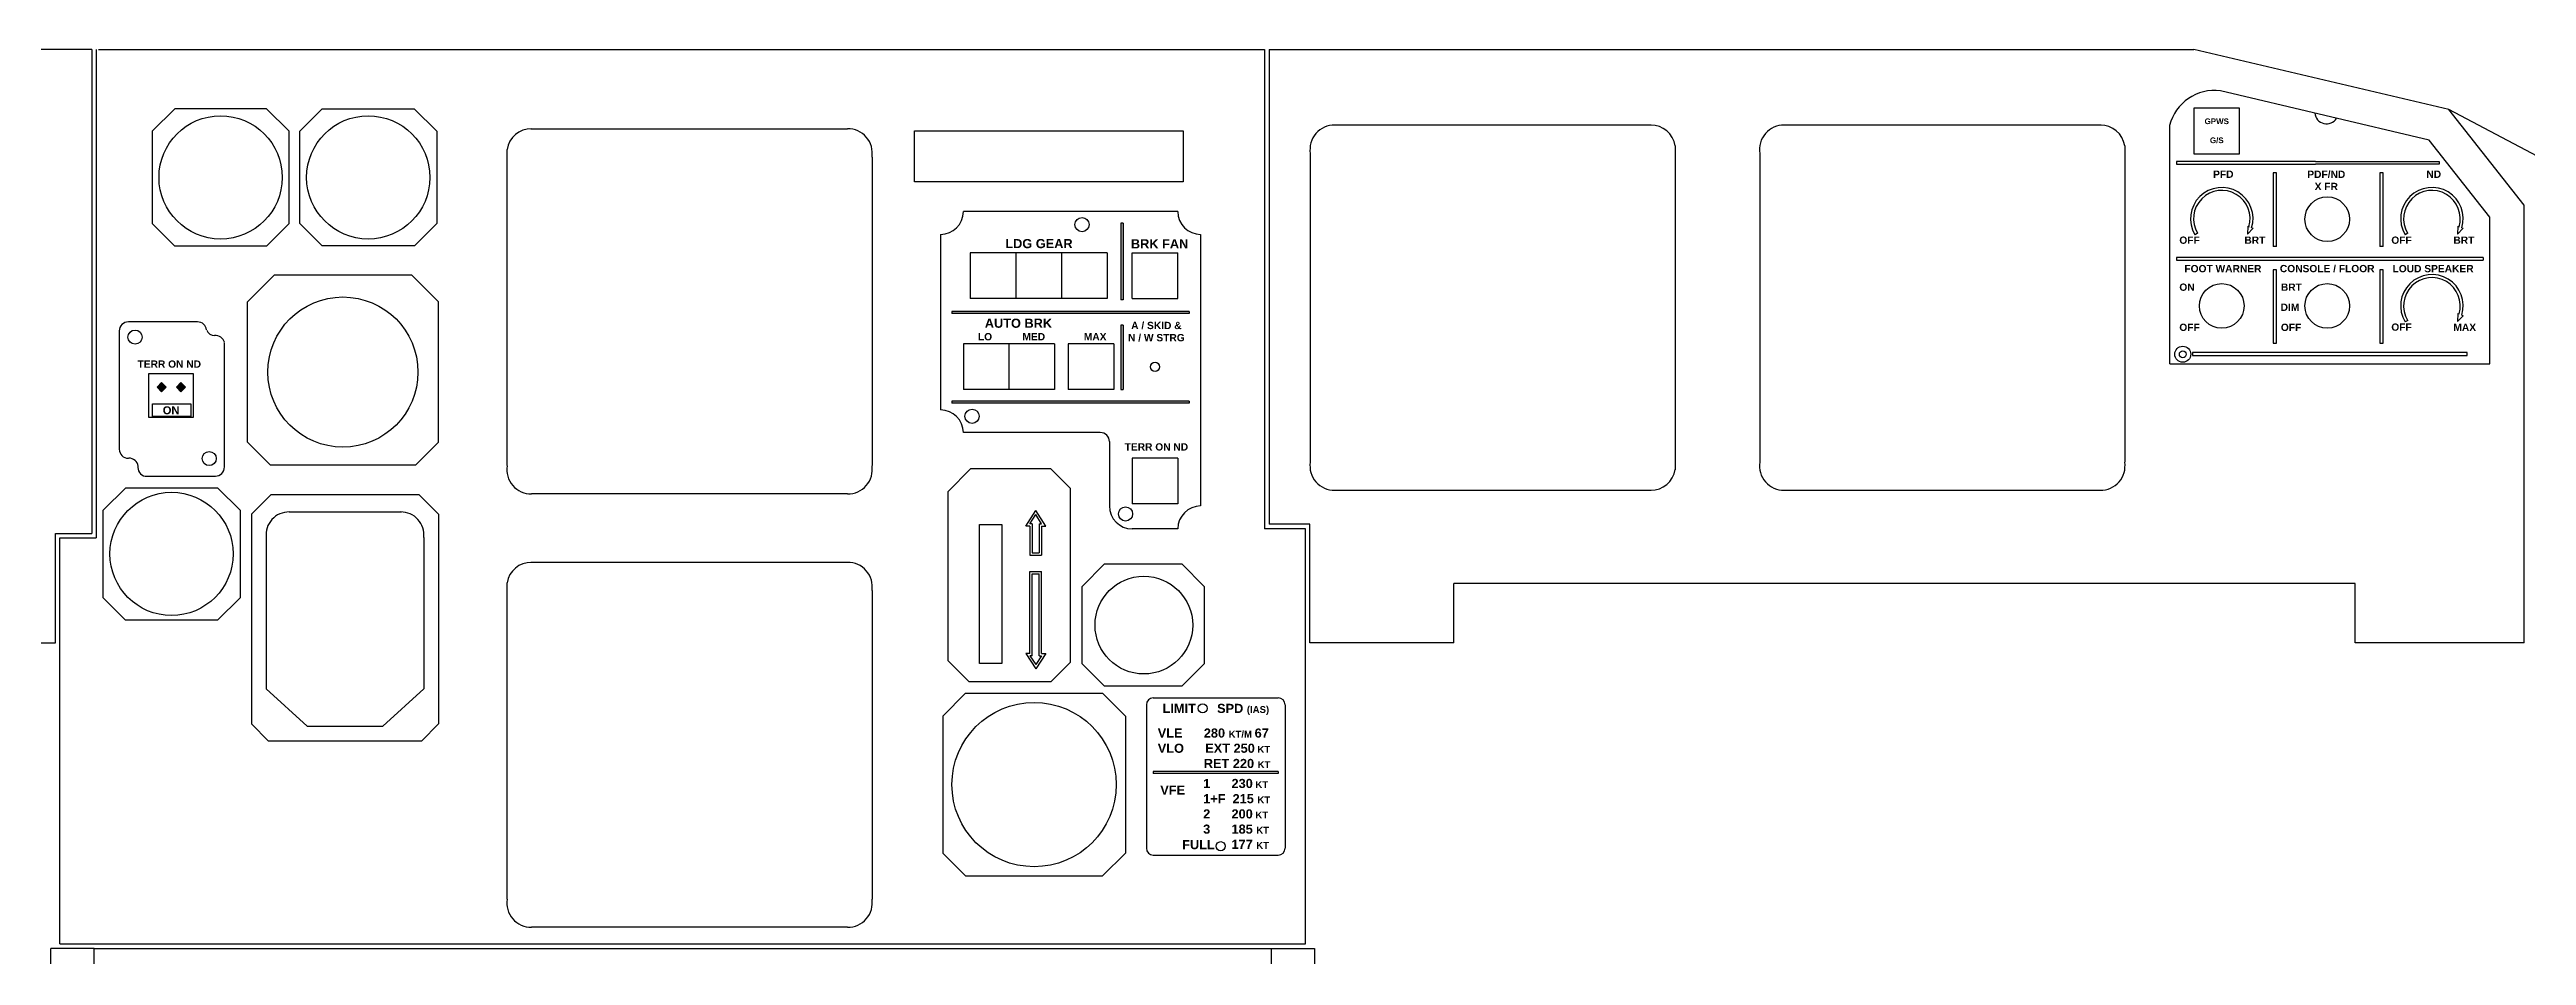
# Model space of a CAD drawing. Header units: millimetres. Extents: x 1492 to 7903, y -55 to 3601.
# Drawn here: x 2244 to 3329, y 739 to 1136 of the extents above; entities that cross this region are included whole.
import ezdxf

# ---------------------------------------------------------------- set-up
doc = ezdxf.new("R2010")
doc.units = ezdxf.units.MM
doc.styles.get("Standard").update_dxf_attribs({"font": 'sanss___.ttf'})

msp = doc.modelspace()

# ---------------------------------------------------------------- hatches: boundary and pattern name
h = msp.add_hatch(color=1)
h.paths.add_polyline_path([(2743.1, 981.7), (2639.1, 981.7), (2639.1, 980.7), (2743.1, 980.7)])
h.paths.add_polyline_path([(2713.1, 986.7), (2714.1, 986.7), (2714.1, 1015), (2713.1, 1015)])
h.paths.add_polyline_path([(2743.1, 1021), (2743.1, 1020), (2639.1, 1020), (2639.1, 1021)])
h.paths.add_polyline_path([(2714.1, 1026), (2713.1, 1026), (2713.1, 1059.7), (2714.1, 1059.7)])
h = msp.add_hatch(color=1)
h.paths.add_polyline_path([(2292.7, 989.8), (2290.8, 987.8), (2292.7, 985.8), (2294.7, 987.8)])
h.paths.add_polyline_path([(2301.2, 985.8), (2303.2, 987.8), (2301.2, 989.8), (2299.2, 987.8)])

# ---------------------------------------------------------------- linework, layer by layer
at = {"color": 18, "true_color": 0x000000}
for p, q in [((2262.1, 1135.7), (1855.8, 1135.7)), ((2262.1, 1135.7), (2262.1, 923.7)), ((2264.1, 1135.7), (2264.1, 921.7)), ((2265.1, 1135.7), (2776.1, 1135.7)), ((2776.1, 1135.7), (2776.1, 925.7)), ((2778.1, 1135.7), (3183.4, 1135.7)), ((2778.1, 1135.7), (2778.1, 927.7)), ((3295.1, 1109.4), (3183.4, 1135.7)), ((2298.5, 1109.7), (2288.6, 1099.9)), ((2338.7, 1109.7), (2348.6, 1099.9)), ((2363.1, 1109.7), (2353.3, 1099.9)), ((2403.4, 1109.7), (2413.3, 1099.9)), ((3286.5, 1096), (3195, 1117.6)), ((3328.1, 1067.5), (3295.1, 1109.4)), ((3547.4, 976.3), (3295.1, 1109.4)), ((2454.5, 1101), (2593.3, 1101)), ((2945.5, 1102.6), (2806.5, 1102.6)), ((3142.7, 1102.6), (3003.9, 1102.6)), ((3172.8, 998), (3172.8, 1102.4)), ((2444.1, 1091.9), (2444.1, 953.4)), ((2604.1, 1088.6), (2604.1, 953.4)), ((2796.1, 1090.2), (2796.1, 955)), ((2956.1, 1093.5), (2956.1, 951.6)), ((2993.1, 1090.2), (2993.1, 955)), ((2993.1, 1090.2), (2993.1, 955)), ((3153.1, 1093.5), (3153.1, 955)), ((3175.8, 1086.7), (3175.8, 1085.5)), ((3313.1, 1062.3), (3286.5, 1096)), ((3290.9, 1086.7), (3290.9, 1085.5)), ((2738.1, 1064.7), (2644.1, 1064.7)), ((3328.1, 875.7), (3328.1, 1067.5)), ((2298.4, 1049.7), (2288.6, 1059.5)), ((2338.8, 1049.7), (2348.6, 1059.5)), ((2363.1, 1049.7), (2353.3, 1059.5)), ((2403.5, 1049.7), (2413.3, 1059.5)), ((2634.1, 1054.7), (2634.1, 977.8)), ((2713.1, 1059.7), (2713.1, 1026)), ((2714.1, 1059.7), (2713.1, 1059.7)), ((2714.1, 1059.7), (2714.1, 1026)), ((2748.1, 1054.7), (2748.1, 935.7)), ((3185, 1055.3), (3183.9, 1054.6)), ((3207, 1058.4), (3206.8, 1054.9)), ((3209.3, 1057.4), (3206.8, 1054.9)), ((3207, 1058.4), (3207.6, 1058.1)), ((3208.7, 1057.6), (3209.3, 1057.4)), ((3277.1, 1055.3), (3276, 1054.6)), ((3299, 1058.4), (3298.9, 1054.9)), ((3301.4, 1057.4), (3298.9, 1054.9)), ((3299, 1058.4), (3299.7, 1058.1)), ((3300.8, 1057.6), (3301.4, 1057.4)), ((3313.1, 998), (3313.1, 1062.3)), ((2647.1, 1046.7), (2647.1, 1026.7)), ((2707.1, 1046.7), (2647.1, 1046.7)), ((2667.1, 1046.7), (2667.1, 1026.7)), ((2687.1, 1046.7), (2687.1, 1026.7)), ((2707.1, 1046.7), (2707.1, 1026.7)), ((2718.1, 1026.7), (2718.1, 1046.7)), ((2718.1, 1046.7), (2738.1, 1046.7)), ((2738.1, 1026.7), (2738.1, 1046.7)), ((3175.8, 1044.6), (3175.8, 1043.4)), ((3219.6, 1049.4), (3218.1, 1049.4)), ((3266.3, 1049.4), (3264.9, 1049.4)), ((3310.1, 1044.6), (3310.1, 1043.4)), ((2330.4, 1025.1), (2342, 1036.8)), ((2402.4, 1036.8), (2342, 1036.8)), ((2414.1, 1025.1), (2402.4, 1036.8)), ((3219.6, 1039.2), (3218.1, 1039.2)), ((3266.3, 1039.2), (3264.9, 1039.2)), ((2330.4, 963.7), (2330.4, 1025.1)), ((2414.1, 963.7), (2414.1, 1025.1)), ((2743.1, 1021), (2639.1, 1021)), ((2639.1, 1021), (2639.1, 1020)), ((2707.1, 1026.7), (2647.1, 1026.7)), ((2714.1, 1026), (2713.1, 1026)), ((2718.1, 1026.7), (2738.1, 1026.7)), ((2743.1, 1021), (2743.1, 1020)), ((2274.2, 1012.4), (2274.2, 960.6)), ((2308.5, 1016.4), (2278.2, 1016.4)), ((2743.1, 1020), (2639.1, 1020)), ((2714.1, 1015), (2713.1, 1015)), ((2713.1, 1015), (2713.1, 986.7)), ((2714.1, 1015), (2714.1, 986.7)), ((3277.1, 1017), (3276, 1016.4)), ((3299, 1020.1), (3298.9, 1016.6)), ((3301.4, 1019.1), (3298.9, 1016.6)), ((3299, 1020.1), (3299.7, 1019.9)), ((3300.8, 1019.3), (3301.4, 1019.1)), ((2320.3, 952.8), (2320.3, 1007.4)), ((2644.1, 1006.7), (2644.1, 986.7)), ((2684.1, 1006.7), (2644.1, 1006.7)), ((2664.1, 1006.7), (2664.1, 986.7)), ((2684.1, 1006.7), (2684.1, 986.7)), ((2710.1, 1006.7), (2690.1, 1006.7)), ((2690.1, 1006.7), (2690.1, 986.7)), ((2710.1, 1006.7), (2710.1, 986.7)), ((3182.8, 1002.9), (3182.8, 1001.6)), ((2292.7, 989.8), (2290.8, 987.8)), ((2292.7, 989.8), (2294.7, 987.8)), ((2301.2, 989.8), (2299.2, 987.8)), ((2301.2, 989.8), (2303.2, 987.8)), ((3172.8, 998), (3313.1, 998)), ((2290.8, 987.8), (2292.7, 985.8)), ((2294.7, 987.8), (2292.7, 985.8)), ((2299.2, 987.8), (2301.2, 985.8)), ((2303.2, 987.8), (2301.2, 985.8)), ((2743.1, 981.7), (2639.1, 981.7)), ((2639.1, 981.7), (2639.1, 980.7)), ((2743.1, 980.7), (2639.1, 980.7)), ((2684.1, 986.7), (2644.1, 986.7)), ((2710.1, 986.7), (2690.1, 986.7)), ((2713.1, 986.7), (2714.1, 986.7)), ((2743.1, 981.7), (2743.1, 980.7)), ((2704.1, 967.9), (2644.1, 967.9)), ((2340.3, 953.8), (2330.4, 963.7)), ((2404.1, 953.8), (2414.1, 963.7)), ((2708.1, 963.9), (2708.1, 935.7)), ((2738.1, 956.7), (2718.1, 956.7)), ((2718.1, 956.7), (2718.1, 936.7)), ((2738.1, 956.7), (2738.1, 936.7)), ((2285.5, 948.7), (2316.3, 948.8)), ((2340.3, 953.8), (2404.1, 953.8)), ((2637.4, 942.1), (2647.3, 952)), ((2682.4, 952), (2647.3, 952)), ((2682.4, 952), (2691.1, 943.4)), ((2277, 943.7), (2267.1, 933.9)), ((2317.2, 943.7), (2327.1, 933.9)), ((2332.1, 932.1), (2340.8, 940.7)), ((2340.8, 940.7), (2405.4, 940.7)), ((2414.1, 932.1), (2405.4, 940.7)), ((2593.3, 941), (2454.9, 941)), ((2637.4, 867.9), (2637.4, 942.1)), ((2671.5, 926.9), (2675.9, 933.7)), ((2680.2, 926.9), (2675.9, 933.7)), ((2691.1, 867.3), (2691.1, 943.4)), ((2738.1, 936.7), (2718.1, 936.7)), ((2806.5, 942.6), (2945.5, 942.6)), ((3003.9, 942.6), (3142.3, 942.6)), ((2246.2, 923.7), (2262.1, 923.7)), ((2246.2, 875.7), (2246.2, 923.7)), ((2332.1, 932.1), (2332.1, 840.3)), ((2348.7, 933.1), (2397.9, 933.1)), ((2414.1, 932.1), (2414.1, 840.3)), ((2673.3, 926.9), (2671.5, 926.9)), ((2673.3, 927.9), (2675.9, 931.9)), ((2674.3, 927.9), (2673.3, 927.9)), ((2673.3, 926.9), (2673.3, 914.1)), ((2674.3, 927.9), (2674.3, 915.1)), ((2678.4, 927.9), (2675.9, 931.9)), ((2677.4, 927.9), (2677.4, 915.1)), ((2677.4, 927.9), (2678.4, 927.9)), ((2678.4, 926.9), (2680.2, 926.9)), ((2678.4, 926.9), (2678.4, 914.1)), ((2738.1, 925.7), (2718.1, 925.7)), ((2794, 925.7), (2776.1, 925.7)), ((2796, 927.7), (2778.1, 927.7)), ((2794, 743.8), (2794, 925.7)), ((2796, 875.7), (2796, 927.7)), ((2248.2, 743.8), (2248.2, 921.7)), ((2248.2, 921.7), (2264.1, 921.7)), ((2338.6, 921.9), (2338.6, 855.5)), ((2407.6, 921.9), (2407.6, 855.5)), ((2673.3, 914.1), (2678.4, 914.1)), ((2674.3, 915.1), (2677.4, 915.1)), ((2444.1, 902), (2444.1, 763.4)), ((2454.5, 911.1), (2593.3, 911.1)), ((2673.3, 871.1), (2673.3, 907)), ((2673.3, 907), (2678.4, 907)), ((2674.3, 870.1), (2674.3, 906)), ((2674.3, 906), (2677.4, 906)), ((2677.4, 870.1), (2677.4, 906)), ((2678.4, 871.1), (2678.4, 907)), ((2706, 910.3), (2696.1, 900.4)), ((2739.8, 910.3), (2749.7, 900.4)), ((3254, 901.7), (2859, 901.7)), ((2859, 875.7), (2859, 901.7)), ((3254, 875.7), (3254, 901.7)), ((2276.9, 885.7), (2267.1, 895.5)), ((2317.3, 885.7), (2327.1, 895.5)), ((2604.1, 898.7), (2604.1, 763.4)), ((2180.2, 875.7), (2246.2, 875.7)), ((2673.3, 871.1), (2671.5, 871.1)), ((2671.5, 871.1), (2675.9, 864.3)), ((2674.3, 870.1), (2673.3, 870.1)), ((2673.3, 870.1), (2675.9, 866.2)), ((2680.2, 871.1), (2675.9, 864.3)), ((2678.4, 870.1), (2675.9, 866.2)), ((2677.4, 870.1), (2678.4, 870.1)), ((2678.4, 871.1), (2680.2, 871.1)), ((2859, 875.7), (2796, 875.7)), ((3328.1, 875.7), (3254, 875.7)), ((2646.7, 858.6), (2637.4, 867.9)), ((2682.4, 858.6), (2646.7, 858.6)), ((2682.4, 858.6), (2691.1, 867.3)), ((2705.9, 856.7), (2696.1, 866.5)), ((2739.9, 856.7), (2749.7, 866.5)), ((2356.5, 839.2), (2338.6, 855.5)), ((2389.7, 839.2), (2407.6, 855.5)), ((2645.1, 853.6), (2635.1, 843.6)), ((2645.1, 853.6), (2705.1, 853.6)), ((2715.1, 843.6), (2705.1, 853.6)), ((2724.3, 848.6), (2724.3, 785.7)), ((2727.3, 851.6), (2782.1, 851.6)), ((2785.1, 848.6), (2785.1, 785.7)), ((2332.1, 840.3), (2339.6, 832.7)), ((2356.5, 839.2), (2389.7, 839.2)), ((2414.1, 840.3), (2406.6, 832.7)), ((2635.1, 843.6), (2635.1, 783.6)), ((2715.1, 843.6), (2715.1, 783.6)), ((2406.6, 832.7), (2339.6, 832.7)), ((2782.1, 819.4), (2727.3, 819.4)), ((2727.3, 819.4), (2727.3, 818.4)), ((2782.1, 818.4), (2727.3, 818.4)), ((2782.1, 819.4), (2782.1, 818.4)), ((2635.1, 783.6), (2645.1, 773.6)), ((2705.1, 773.6), (2715.1, 783.6)), ((2727.3, 782.7), (2782.1, 782.7)), ((2645.1, 773.6), (2705.1, 773.6)), ((2593.3, 751.1), (2454.9, 751.1)), ((2244.1, 230.2), (2244.2, 741.8)), ((2263.2, 741.8), (2244.2, 741.8)), ((2248.2, 743.8), (2794, 743.8)), ((2263.1, 230.2), (2263.2, 741.8)), ((2263.2, 741.8), (2779, 741.8)), ((2779, 741.8), (2779, 230.2)), ((2779, 741.8), (2798, 741.8)), ((2798, 741.8), (2798, 230.2))]:
    msp.add_line(p, q, dxfattribs=at)
at = {"color": 5}
for points in [[(2338.7, 1109.7), (2298.5, 1109.7)], [(2363.1, 1109.7), (2403.4, 1109.7)], [(2288.6, 1099.9), (2288.6, 1059.5)], [(2348.6, 1059.5), (2348.6, 1099.9)], [(2353.3, 1059.5), (2353.3, 1099.9)], [(2413.3, 1099.9), (2413.3, 1059.5)], [(2298.4, 1049.7), (2338.8, 1049.7)], [(2403.5, 1049.7), (2363.1, 1049.7)], [(2267.1, 895.5), (2267.1, 933.9)], [(2277, 943.7), (2317.2, 943.7)], [(2327.1, 933.9), (2327.1, 895.5)], [(2706, 910.3), (2739.8, 910.3)], [(2696.1, 866.5), (2696.1, 900.4)], [(2749.7, 900.4), (2749.7, 866.5)], [(2317.3, 885.7), (2276.9, 885.7)], [(2739.9, 856.7), (2705.9, 856.7)]]:
    msp.add_lwpolyline(points, dxfattribs=at)
for points in [[(3203.4, 1110.1), (3183.4, 1110.1), (3183.4, 1090.1), (3203.4, 1090.1)], [(2622.7, 1100.1), (2740.5, 1100.1), (2740.5, 1077.7), (2622.7, 1077.7)], [(2287.1, 993.7), (2306.5, 993.7), (2306.5, 974.5), (2287.1, 974.5)], [(2651.2, 927.6), (2661, 927.6), (2661, 866.6), (2651.2, 866.6)]]:
    msp.add_lwpolyline(points, close=True, dxfattribs=at)
at = {"color": 1}
for points in [[(3236.7, 1086.7), (3175.8, 1086.7)], [(3236.7, 1086.7), (3290.9, 1086.7)], [(3175.8, 1085.5), (3236.7, 1085.5)], [(3219.6, 1049.4), (3219.6, 1081.7), (3218.1, 1081.7), (3218.1, 1049.4)], [(3290.9, 1085.5), (3236.7, 1085.5)], [(3266.3, 1049.4), (3266.3, 1081.7), (3264.9, 1081.7), (3264.9, 1049.4)], [(3310.1, 1044.6), (3175.8, 1044.6)], [(3175.8, 1043.4), (3310.1, 1043.4)], [(3218.1, 1039.2), (3218.1, 1007), (3219.6, 1007), (3219.6, 1039.2)], [(3264.9, 1039.2), (3264.9, 1007), (3266.3, 1007), (3266.3, 1039.2)], [(3182.8, 1001.6), (3303.1, 1001.6), (3303.1, 1002.9), (3182.8, 1002.9)]]:
    msp.add_lwpolyline(points, dxfattribs=at)
msp.add_lwpolyline([(2288.7, 980.4), (2305.5, 980.4), (2305.5, 974.9), (2288.7, 974.9)], close=True, dxfattribs=at)
at = {"color": 18, "true_color": 0x000000}
for centre, radius in [((2318.6, 1079.7), 27), ((2383.3, 1079.7), 27), ((3241.8, 1061.4), 9.78), ((2696.1, 1059), 3.09), ((3195.6, 1023.4), 9.78), ((3241.8, 1023.4), 9.78), ((2372.2, 994.4), 32.9), ((2281.1, 1009.7), 3.09), ((2728.1, 996.7), 2), ((3178.5, 1002.2), 3.5), ((3178.5, 1002.2), 1.5), ((2647.9, 975), 3.09), ((2313.6, 956.5), 3.09), ((2297.1, 914.7), 27), ((2715.2, 932.2), 3.09), ((2723.2, 883.5), 21.4), ((2675.1, 813.6), 36), ((2749, 847), 2), ((2756.9, 786.6), 2)]:
    msp.add_circle(centre, radius, dxfattribs=at)
at = {"color": 5}
for centre, radius, start, end in [((3192.4, 1097.5), 20.3, 82.6432, 165.8768), ((2454.7, 1090.3), 10.7, 89.0216, 171.0786), ((2593.5, 1090.3), 10.7, 351.0786, 90.9784), ((2806.7, 1091.9), 10.7, 89.0216, 188.9214), ((2945.5, 1091.9), 10.7, 8.9214, 90.9784), ((3003.7, 1091.9), 10.7, 89.0216, 188.9214), ((3142.5, 1091.9), 10.7, 8.9214, 90.9784), ((2634.1, 1064.7), 10, 270, 0), ((2748.1, 1064.7), 10, 180, 270), ((2278.2, 1012.4), 4, 90, 180.0147), ((2308.5, 1012.4), 4, 6.2973, 90), ((2316.1, 1014.2), 3.84, 200.9589, 268.1032), ((2316.4, 1006.4), 4, 15.0033, 96.2196), ((2634.1, 967.8), 10, 0.2204, 90), ((2704.1, 963.9), 4, 0, 90), ((2278.2, 960.6), 4, 180.0147, 270), ((2278.6, 952.8), 3.82, 4.9594, 94.0075), ((2286.4, 952.7), 4.06, 171.3498, 257.3143), ((2316.3, 952.8), 4, 270.0674, 0), ((2454.7, 951.7), 10.7, 171.0786, 270.9784), ((2593.5, 951.7), 10.7, 269.0216, 8.9214), ((2806.7, 953.3), 10.7, 171.0786, 270.9784), ((2945.5, 953.3), 10.7, 269.0216, 351.0786), ((3003.7, 953.3), 10.7, 171.0786, 270.9784), ((3142.5, 953.3), 10.7, 269.0216, 8.9214), ((2718.1, 935.7), 10, 180, 270), ((2748.1, 925.7), 10, 90, 180), ((2348.5, 923.1), 9.98, 88.929, 186.7471), ((2397.7, 923.1), 9.98, 353.2529, 91.071), ((2454.7, 900.3), 10.7, 89.0216, 171.0786), ((2593.5, 900.3), 10.7, 351.0786, 90.9784), ((2727.3, 848.6), 3, 90, 180), ((2782.1, 848.6), 3, 0, 90), ((2727.3, 785.7), 3, 180, 270), ((2782.1, 785.7), 3, 270, 0), ((2454.7, 761.8), 10.7, 171.0786, 270.9784), ((2593.5, 761.8), 10.7, 269.0216, 8.9214)]:
    msp.add_arc(centre, radius, start, end, dxfattribs=at)
msp.add_arc((3241.5, 1108.3), 5.12, 184.6426, 328.8578)
at = {"color": 1}
for centre, radius, start in [((3195.6, 1061.6), 13.7, 342.9299), ((3287.7, 1061.6), 13.7, 342.9299), ((3195.6, 1061.6), 12.4, 343.6159), ((3287.7, 1061.6), 12.4, 343.6159), ((3287.7, 1023.4), 13.7, 342.9299), ((3287.7, 1023.4), 12.4, 343.6159)]:
    msp.add_arc(centre, radius, start, 210.7196, dxfattribs=at)

# ---------------------------------------------------------------- texts
at = {"color": 7, "true_color": 0xffffff}
for s, insert, char_height, width, attachment_point in [('{\\fSansSerif|b1|i0|c2|p2;GPWS\\P\\PG/S}', (3193.4, 1100.1), 2.5, 10, 5), ('{\\fSansSerif|b1|i0|c2|p2;PFD}', (3191.8, 1082.7), 3.2, 9.236, 1), ('{\\fSansSerif|b1|i0|c2|p2;PDF/ND\\PX FR}', (3241.4, 1078.4), 3.2, 13.596, 5), ('{\\fSansSerif|b1|i0|c2|p2;ND}', (3288.5, 1081.1), 3.2, 9.236, 5), ('{\\fSansSerif|b1|i0|c2|p2;OFF}', (3177, 1053.8), 3.2, 9.236, 1), ('{\\fSansSerif|b1|i0|c2|p2;BRT}', (3205.5, 1053.8), 3.2, 9.236, 1), ('{\\fSansSerif|b1|i0|c2|p2;OFF}', (3269.9, 1053.8), 3.2, 9.236, 1), ('{\\fSansSerif|b1|i0|c2|p2;BRT}', (3297.1, 1053.8), 3.2, 9.236, 1), ('{\\fSansSerif|b1|i0|c2|p2;LDG GEAR}', (2662.5, 1052.7), 4, 28.793, 1), ('{\\fSansSerif|b1|i0|c2|p2;BRK FAN}', (2730.1, 1050.6), 4, 28.793, 5), ('{\\fSansSerif|b1|i0|c2|p2;ON}', (3177, 1033.2), 3.2, 9.236, 1), ('{\\fSansSerif|b1|i0|c2|p2;FOOT WARNER}', (3196.1, 1039.7), 3.2, 41.354, 5), ('{\\fSansSerif|b1|i0|c2|p2;CONSOLE / FLOOR}', (3241.8, 1039.7), 3.2, 41.354, 5), ('{\\fSansSerif|b1|i0|c2|p2;BRT}', (3221.5, 1033.2), 3.2, 9.236, 1), ('{\\fSansSerif|b1|i0|c2|p2;LOUD SPEAKER}', (3288.2, 1039.7), 3.2, 35.679, 5), ('{\\fSansSerif|b1|i0|c2|p2;DIM}', (3221.4, 1024.4), 3.2, 9.236, 1), ('{\\fSansSerif|b1|i0|c2|p2;LO}', (2650.5, 1011.5), 3.2, 6.884, 1), ('{\\fSansSerif|b1|i0|c2|p2;AUTO BRK}', (2653.5, 1017.8), 4, 36.882, 1), ('{\\fSansSerif|b1|i0|c2|p2;MED}', (2670, 1011.5), 3.2, 6.884, 1), ('{\\fSansSerif|b1|i0|c2|p2;MAX}', (2696.9, 1011.5), 3.2, 6.884, 1), ('{\\fSansSerif|b1|i0|c2|p2;A / SKID &\\PN / W STRG}', (2728.7, 1012.1), 3.2, 25.153, 5), ('{\\fSansSerif|b1|i0|c2|p2;OFF}', (3177, 1015.6), 3.2, 9.236, 1), ('{\\fSansSerif|b1|i0|c2|p2;OFF}', (3221.5, 1015.6), 3.2, 9.236, 1), ('{\\fSansSerif|b1|i0|c2|p2;OFF}', (3269.9, 1015.7), 3.2, 9.236, 1), ('{\\fSansSerif|b1|i0|c2|p2;MAX}', (3297.1, 1015.6), 3.2, 9.236, 1), ('{\\fSansSerif|b1|i0|c2|p2;TERR ON ND}', (2282.2, 999.5), 3.2, 27.881, 1), ('{\\fSansSerif|b1|i0|c2|p2;ON}', (2296.9, 979.4), 3.5, 20.97, 2), ('{\\fSansSerif|b1|i0|c2|p2;\\C1;TERR ON ND}', (2714.8, 963.2), 3.2, 36.882, 1), ('{\\fSansSerif|b1|i0|c2|p2;LIMIT      SPD \\H0.75x;(IAS)}', (2731.4, 849), 4, 50.83, 1), ('{\\fSansSerif|b1|i0|c2|p2;VLE      280 \\H0.7502x;KT/M \\H1.333x;67\\PVLO      EXT 250\\H0.7502x; KT\\P\\H1.333x;             RET 220 \\H0.7502x;KT}', (2729.3, 838.2), 3.999, 52.751, 1), ('{\\fSansSerif|b1|i0|c2|p2;1      230\\H0.75x; KT\\P\\H1.333x;1+F  215 \\H0.75x;KT\\P\\H1.333x;2      200\\H0.75x; KT\\P\\H1.333x;3      185 \\H0.75x;KT\\P\\H1.333x;        177 \\H0.75x;KT}', (2749.2, 816.1), 4, 30.461, 1), ('{\\fSansSerif|b1|i0|c2|p2;VFE}', (2730.4, 813.2), 4, 8.331, 1), ('{\\fSansSerif|b1|i0|c2|p2;FULL}', (2740, 789.3), 4, 13.878, 1)]:
    msp.add_mtext(s, dxfattribs=dict(at, insert=insert, char_height=char_height, width=width, attachment_point=attachment_point))

doc.saveas('drawing.dxf')
